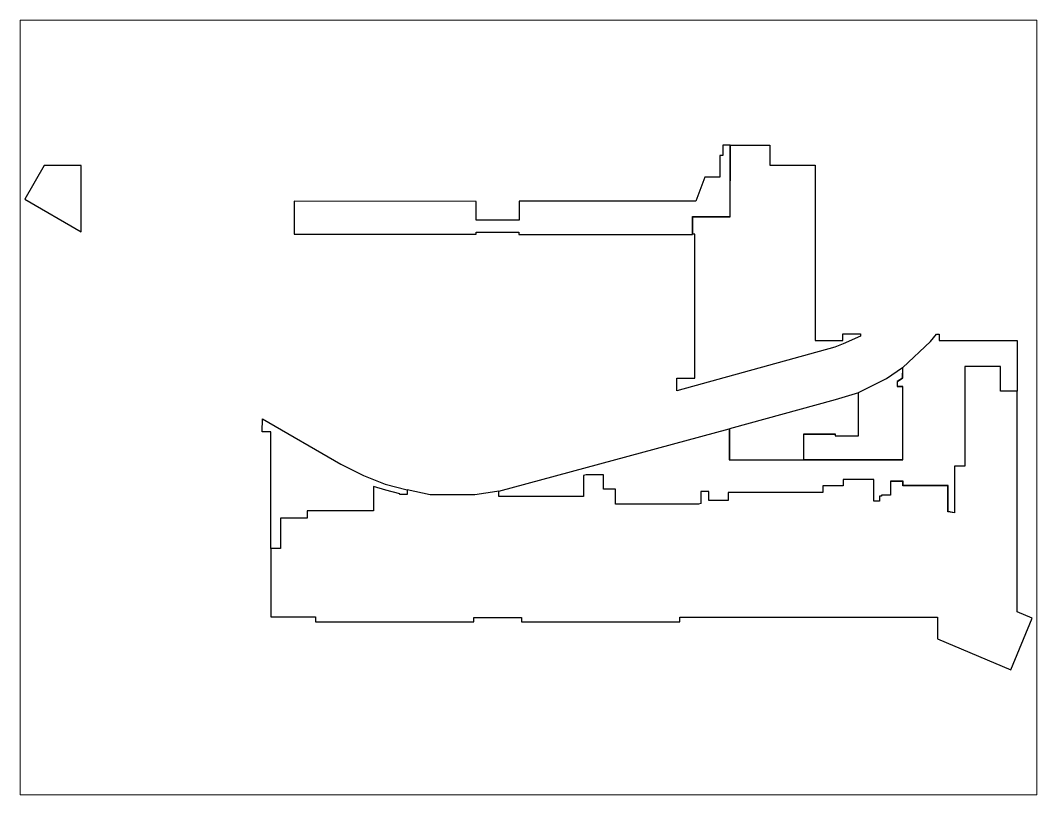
# Paper-space layout 'Layout1' of a CAD drawing. Header units: inches. Extents: x 1.05 to 9.45, y 0.8 to 7.2.
# The model-space entities are those that its viewports show. They can reach past a viewport. Long polylines and large blocks are cut down to what shows.
import ezdxf

# ---------------------------------------------------------------- set-up
doc = ezdxf.new("R2010")
doc.units = ezdxf.units.IN
doc.header["$MEASUREMENT"] = 0
for name, color, linetype in [('BACK OF HOUSE EAST', 160, 'Continuous'), ('BACK OF HOUSE WEST', 160, 'Continuous'), ('CBP', 160, 'Continuous'), ('CONCESSION RETAIL LOUNGES AND HOLD ROOMS', 160, 'Continuous'), ('MECHANICAL PLATFORM', 160, 'Continuous'), ('TSA LEASABLE OFFICES', 160, 'Continuous'), ('WHITEBOX SPACES', 160, 'Continuous')]:
    doc.layers.add(name, color=color, linetype=linetype)

msp = doc.modelspace()

# ---------------------------------------------------------------- linework, layer by layer
at = {"layer": 'BACK OF HOUSE EAST'}
msp.add_lwpolyline([(15.861, 6.058), (23.538, 8.14), (23.538, 7.102), (29.324, 7.102), (29.324, 9.548), (29.141, 9.548), (29.141, 9.713), (29.315, 9.822), (29.319, 10.185), (30.247, 11.053), (30.449, 11.295), (30.53, 11.295), (30.53, 11.081), (33.134, 11.081), (33.134, 9.396), (32.584, 9.396), (32.584, 10.218), (31.388, 10.218), (31.388, 6.898), (31.042, 6.898), (31.042, 5.343), (30.83, 5.378), (30.83, 6.247), (29.33, 6.247), (29.33, 6.389), (28.91, 6.389), (28.91, 5.93), (28.609, 5.93), (28.609, 5.895), (28.546, 5.895), (28.546, 5.729), (28.362, 5.729), (28.362, 6.452), (27.331, 6.452), (27.331, 6.237), (26.655, 6.237), (26.655, 6.02), (23.505, 6.02), (23.505, 5.753), (22.857, 5.753), (22.857, 6.054), (22.589, 6.054), (22.589, 5.652), (22.519, 5.624), (19.75, 5.624), (19.75, 6.13), (19.345, 6.13), (19.345, 6.604), (18.771, 6.604), (18.683, 6.581), (18.683, 5.882), (15.859, 5.882)], close=True, dxfattribs=at)
at = {"layer": 'BACK OF HOUSE WEST'}
msp.add_lwpolyline([(7.98, 8.47), (10.589, 6.963), (11.348, 6.584), (12.071, 6.297), (12.805, 6.107), (12.805, 5.951), (12.561, 5.951), (12.561, 5.971), (12.095, 6.088), (11.684, 6.215), (11.684, 5.404), (9.47, 5.404), (9.47, 5.161), (8.583, 5.161), (8.583, 4.145), (8.255, 4.145), (8.255, 8.041), (7.975, 8.041)], close=True, dxfattribs=at)
at = {"layer": 'CBP'}
msp.add_lwpolyline([(23.575, 17.596), (24.894, 17.596), (24.894, 16.921), (26.4, 16.921), (26.4, 11.077), (27.326, 11.077), (27.326, 11.306), (27.911, 11.306), (27.911, 11.224), (27.331, 10.973), (27.063, 10.858), (21.795, 9.406), (21.795, 9.823), (22.393, 9.823), (22.393, 14.623), (22.323, 14.623), (22.323, 15.209), (23.57, 15.209)], close=True, dxfattribs=at)
at = {"layer": 'CONCESSION RETAIL LOUNGES AND HOLD ROOMS'}
msp.add_lwpolyline([(8.255, 4.143), (8.255, 1.869), (9.752, 1.869), (9.752, 1.709), (15.03, 1.709), (15.03, 1.853), (16.616, 1.853), (16.616, 1.706), (21.887, 1.706), (21.887, 1.862), (30.485, 1.862), (30.485, 1.135), (32.925, 0.102), (33.639, 1.826), (33.132, 2.04), (33.132, 9.389), (32.58, 9.389), (32.58, 10.214), (31.392, 10.214), (31.392, 6.893), (31.048, 6.893), (31.048, 5.339), (30.827, 5.371), (30.827, 6.243), (29.327, 6.243), (29.327, 6.387), (28.912, 6.387), (28.912, 5.928), (28.611, 5.928), (28.611, 5.894), (28.548, 5.894), (28.548, 5.727), (28.36, 5.727), (28.36, 6.449), (27.333, 6.449), (27.333, 6.234), (26.658, 6.234), (26.658, 6.018), (23.508, 6.018), (23.508, 5.751), (22.856, 5.751), (22.856, 6.053), (22.59, 6.053), (22.59, 5.652), (22.519, 5.623), (19.749, 5.623), (19.749, 6.129), (19.344, 6.129), (19.344, 6.602), (18.771, 6.602), (18.685, 6.578), (18.685, 5.88), (15.858, 5.88), (15.858, 6.058), (15.795, 6.046), (15.064, 5.942), (13.57, 5.942), (12.809, 6.105), (12.809, 5.95), (12.56, 5.95), (12.56, 5.97), (12.094, 6.088), (11.686, 6.212), (11.685, 5.403), (9.471, 5.403), (9.471, 5.16), (8.584, 5.16), (8.584, 4.144)], close=True, dxfattribs=at)
at = {"layer": 'MECHANICAL PLATFORM'}
msp.add_lwpolyline([(0.706, 16.915), (0.056, 15.788), (1.933, 14.705), (1.933, 16.912)], close=True, dxfattribs=at)
at = {"layer": 'TSA LEASABLE OFFICES'}
for points in [[(29.318, 10.183), (29.315, 9.823), (29.138, 9.715), (29.138, 9.546), (29.316, 9.546), (29.316, 7.105), (26.027, 7.11), (26.027, 7.961), (27.067, 7.961), (27.067, 7.904), (27.848, 7.904), (27.848, 9.344), (28.78, 9.815)], [(23.545, 8.135), (23.545, 7.11), (26.021, 7.11), (26.021, 7.966), (27.073, 7.966), (27.073, 7.909), (27.843, 7.909), (27.843, 9.338), (27.069, 9.099)]]:
    msp.add_lwpolyline(points, close=True, dxfattribs=at)
at = {"layer": 'WHITEBOX SPACES'}
msp.add_lwpolyline([(9.04, 15.729), (9.04, 14.63), (15.108, 14.63), (15.108, 14.694), (16.529, 14.694), (16.529, 14.618), (22.319, 14.618), (22.319, 15.216), (23.566, 15.216), (23.566, 17.587), (23.325, 17.587), (23.325, 17.25), (23.227, 17.25), (23.227, 16.527), (22.729, 16.527), (22.429, 15.722), (16.536, 15.722), (16.536, 15.096), (15.099, 15.096), (15.099, 15.717)], close=True, dxfattribs=at)

psp = doc.layouts.get("Layout1")

# ---------------------------------------------------------------- viewports
at = {"layer": '0'}
psp.add_viewport(center=(5.25, 4), size=(8.4, 6.4), view_center_point=(16.8478, 8.8488), view_height=25.809069, dxfattribs=at)

doc.saveas('drawing.dxf')
